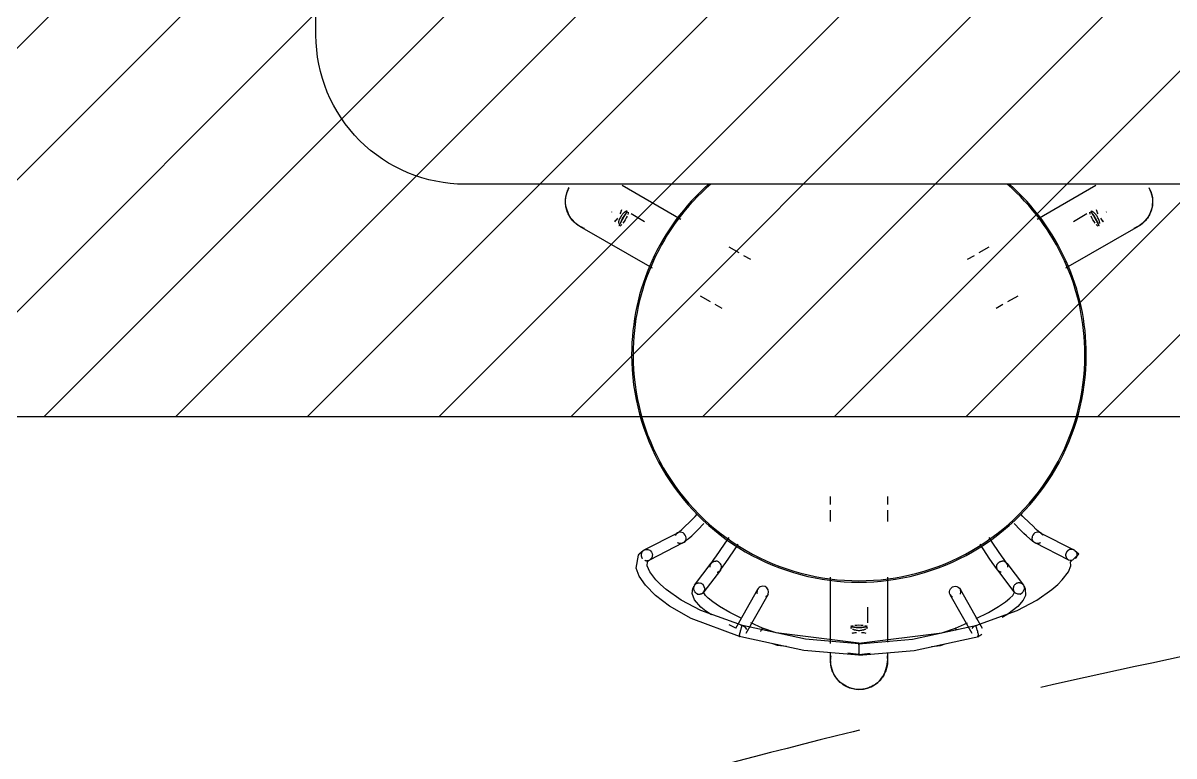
# Model space of a CAD drawing. Header units: millimetres. Extents: x 148480 to 578986, y 39883 to 155062.
# Drawn here: x 237078 to 238236, y 88385 to 89122 of the extents above; entities that cross this region are included whole.
import ezdxf

# ---------------------------------------------------------------- set-up
doc = ezdxf.new("R2010")
doc.units = ezdxf.units.MM
doc.linetypes.add('HIDDEN', pattern=[0.375, 0.25, -0.125])
for name, color, linetype in [('Flooring', 44, 'Continuous'), ('I - MODULAR', 44, 'Continuous'), ('Layer4', 6, 'Continuous'), ('M-HVAC ELLIPTICAL DUCT', 6, 'Continuous'), ('M-HVAC-INSULATION', 8, 'Continuous')]:
    doc.layers.add(name, color=color, linetype=linetype)

# ---------------------------------------------------------------- blocks, each defined once
blk = doc.blocks.new('GFC1')
at = {"color": 8}
for p, q in [((310420.7, 89883.2, 0), (310430.8, 89877.4, 0)), ((310672.7, 89877.4, 0), (310682.8, 89883.2, 0)), ((310435.6, 89874.6, 0), (310442.5, 89870.6, 0)), ((310661, 89870.6, 0), (310667.9, 89874.6, 0)), ((310402.2, 89827.8, 0), (310392.1, 89833.7, 0)), ((310711.4, 89833.7, 0), (310701.3, 89827.8, 0)), ((310413.9, 89821.1, 0), (310407, 89825.1, 0)), ((310696.5, 89825.1, 0), (310689.6, 89821.1, 0)), ((310523.1, 89623.9, 0), (310523.1, 89631.9, 0)), ((310580.3, 89631.9, 0), (310580.3, 89623.9, 0)), ((310523.1, 89606.7, 0), (310523.1, 89618.4, 0)), ((310580.3, 89618.4, 0), (310580.3, 89606.7, 0))]:
    blk.add_line(p, q, dxfattribs=at)
at = {"layer": 'Flooring', "color": 8, "linetype": 'HIDDEN', "ltscale": 1500}
for centre, radius, start, end in [((300007.7, 78255.1), 12777.8, 229.90697, 79.60318), ((312848.3, 80077), 9598.5, 16.54068, 121.95899)]:
    blk.add_arc(centre, radius, start, end, dxfattribs=at)
at = {"layer": 'I - MODULAR', "color": 8}
for p, q in [((310313.5, 89945.1, 0), (310372.4, 89911.1, 0)), ((310731.1, 89911.1, 0), (310790, 89945.1, 0)), ((310303, 89918, 0), (310302.8, 89918.3, 0)), ((310322.4, 89916.6, 0), (310335.9, 89908.8, 0)), ((310767.6, 89908.8, 0), (310781.1, 89916.6, 0)), ((310800.7, 89918.3, 0), (310800.5, 89918, 0)), ((310343.8, 89861.6, 0), (310270.8, 89903.7, 0)), ((310832.7, 89903.7, 0), (310759.7, 89861.6, 0)), ((310335.5, 89578.2, 0), (310369.3, 89595.5, 0)), ((310734.2, 89595.5, 0), (310768, 89578.2, 0)), ((310334.4, 89577.4, 0), (310330.4, 89574, 0)), ((310374.5, 89585.3, 0), (310340.7, 89568, 0)), ((310762.8, 89568, 0), (310729, 89585.3, 0)), ((310773.1, 89574, 0), (310769.1, 89577.4, 0)), ((310341.9, 89568.8, 0), (310338.9, 89566.2, 0)), ((310773.1, 89574, 0), (310764.6, 89566.2, 0)), ((310386.3, 89542.9, 0), (310403, 89564.8, 0)), ((310412.2, 89557.9, 0), (310395.5, 89536, 0)), ((310708, 89536, 0), (310691.3, 89557.9, 0)), ((310700.5, 89564.8, 0), (310717.2, 89542.9, 0)), ((310523.1, 89484.1, 0), (310523.1, 89551, 0)), ((310580.3, 89551, 0), (310580.3, 89485.3, 0)), ((310427.8, 89499.6, 0), (310450, 89538.8, 0)), ((310459.9, 89533.2, 0), (310437.8, 89494, 0)), ((310665.7, 89494, 0), (310643.6, 89533.2, 0)), ((310653.5, 89538.8, 0), (310675.7, 89499.6, 0)), ((310560.1, 89520.5, 0), (310560.1, 89504.9, 0)), ((310427.6, 89499.4, 0), (310421, 89502.8, 0)), ((310454.6, 89499.5, 0), (310443, 89504.9, 0)), ((310648.9, 89499.5, 0), (310660.8, 89505, 0)), ((310523.1, 89466.6, 0), (310523.1, 89474.6, 0)), ((310551.7, 89473.2, 0), (310540.5, 89474.4, 0)), ((310551.7, 89473.2, 0), (310563, 89474.4, 0)), ((310580.3, 89474.8, 0), (310580.3, 89466.6, 0))]:
    blk.add_line(p, q, dxfattribs=at)
at = {"layer": 'I - MODULAR', "color": 8, "linetype": 'Continuous', "elevation": 0}
blk.add_lwpolyline([(312855.2, 89946.2), (310155.2, 89946.2, -0.414214), (310005.2, 90096.2), (310005.2, 90996.2, -0.414214), (310155.2, 91146.2), (312855.2, 91146.2, -0.414214), (313005.2, 90996.2), (313005.2, 90096.2, -0.414214)], format="xyb", close=True, dxfattribs=at)
at = {"layer": 'I - MODULAR', "color": 8, "elevation": 0, "flags": 128}
for points in [[(310270.8, 89903.7), (310267.3, 89906.1), (310261.7, 89911.9), (310259.6, 89915.4), (310256.9, 89923), (310256.3, 89926.9), (310256.4, 89931.1), (310257.7, 89937.5), (310260.1, 89942.9)], [(310843.4, 89942.9), (310845.3, 89938.9), (310846.5, 89935), (310847.1, 89931.1), (310846.6, 89923), (310844, 89915.4), (310841.9, 89912), (310836.2, 89906.1), (310832.7, 89903.7)], [(310368.8, 89595.2), (310371, 89596.7), (310373.4, 89598.9), (310377, 89602.4), (310380.3, 89605.5), (310386.8, 89612), (310388.8, 89614.1)], [(310734.7, 89595.2), (310732.5, 89596.7), (310730.1, 89598.9), (310726.5, 89602.4), (310723.2, 89605.5), (310716.7, 89612), (310714.7, 89614.1)], [(310375, 89585.6), (310375.6, 89585.9), (310376.8, 89586.8), (310379.9, 89589.4), (310383.3, 89592.5), (310385.8, 89594.9), (310389.5, 89598.5), (310395.7, 89604.8)], [(310728.5, 89585.6), (310727.9, 89585.9), (310726.7, 89586.8), (310723.5, 89589.4), (310720.2, 89592.5), (310717.7, 89594.9), (310714, 89598.5), (310707.8, 89604.8)], [(310368.1, 89594.6), (310367.7, 89594.1), (310367.2, 89593.6), (310366.8, 89592.8)], [(310377.6, 89590.4), (310377.4, 89591.8), (310376.8, 89593.2), (310375.9, 89594.4), (310374.8, 89595.3), (310373.4, 89595.8), (310372, 89596.1), (310370.5, 89595.9), (310369.2, 89595.4), (310368.1, 89594.6)], [(310403, 89564.7), (310405.7, 89568.6), (310408.4, 89572.4), (310411.4, 89576.8), (310417, 89585), (310420.9, 89590.9)], [(310700.5, 89564.7), (310697.8, 89568.6), (310695.1, 89572.4), (310692.1, 89576.8), (310686.5, 89585), (310682.6, 89590.9)], [(310735.4, 89594.6), (310734.3, 89595.4), (310733, 89595.9), (310731.5, 89596.1), (310730.1, 89595.8), (310728.7, 89595.3), (310727.6, 89594.4), (310726.7, 89593.2), (310726.1, 89591.8), (310725.9, 89590.4)], [(310736.7, 89592.8), (310736.3, 89593.6), (310735.8, 89594.1), (310735.4, 89594.6)], [(310334.3, 89577.3), (310335.3, 89578.1), (310336.6, 89578.6), (310337.9, 89578.8), (310339.2, 89578.7), (310340.2, 89578.5), (310341.2, 89578), (310342, 89577.2), (310343, 89576), (310343.6, 89574.6), (310343.8, 89573.1)], [(310412.2, 89557.9), (310413.3, 89559.4), (310415, 89561.8), (310417.6, 89565.6), (310420.7, 89570.1), (310426.3, 89578.4), (310430, 89583.9)], [(310691.3, 89557.9), (310690.2, 89559.4), (310688.5, 89561.8), (310685.9, 89565.5), (310682.8, 89570.1), (310677.2, 89578.4), (310673.5, 89583.9)], [(310769.2, 89577.3), (310769.8, 89576.8), (310770.2, 89576.1), (310770.6, 89575.4), (310770.8, 89574.7), (310771, 89573.9), (310771, 89573.1)], [(310431.3, 89491.2), (310382.7, 89509.3), (310361.1, 89521.6), (310346.9, 89532.3), (310336.7, 89542.7), (310330.4, 89551.9), (310327.5, 89559.8), (310329.7, 89573.1), (310330.4, 89574)], [(310434.3, 89502.3), (310392.5, 89517.3), (310372.8, 89527.7), (310357.6, 89538.3), (310351.8, 89543.3), (310347.2, 89548), (310341.1, 89556.3), (310338.6, 89562.3), (310338.9, 89566.2)], [(310343.8, 89573.1), (310343.7, 89572.2), (310343.5, 89571.3), (310343.1, 89570.4), (310342.6, 89569.6), (310342, 89568.9)], [(310412.3, 89558.1), (310412.8, 89559.1), (310413.2, 89560.4), (310413.2, 89561.8), (310412.9, 89563.1), (310412.3, 89564.4), (310411.4, 89565.4), (310410.3, 89566.2), (310409, 89566.8), (310407.6, 89567)], [(310669.2, 89502.3), (310711, 89517.3), (310730.7, 89527.7), (310745.9, 89538.3), (310751.7, 89543.3), (310756.3, 89548), (310762.4, 89556.3), (310764.9, 89562.3), (310764.6, 89566.2)], [(310700.6, 89564.6), (310700.3, 89565), (310699.8, 89565.5), (310699.2, 89566), (310698.6, 89566.3), (310698, 89566.6), (310697.3, 89566.8), (310696.6, 89566.9), (310695.9, 89567)], [(310765.8, 89567.5), (310764.2, 89567.5), (310762.7, 89568.1), (310761.5, 89568.9)], [(310771, 89573.1), (310770.9, 89571.7), (310770, 89569.7), (310769.7, 89569.5)], [(310408.8, 89555.8), (310409.4, 89555.9), (310410, 89556.2), (310410.6, 89556.4), (310411.1, 89556.8), (310411.6, 89557.2), (310412, 89557.7), (310412.3, 89558.1)], [(310701.6, 89560.9), (310701.5, 89562.2), (310701.2, 89563.6), (310700.6, 89564.6)], [(310386.2, 89542.7), (310386.8, 89543.4), (310387.5, 89544), (310388.2, 89544.5), (310389.1, 89544.8), (310390, 89545), (310390.9, 89545.1)], [(310390.9, 89545.1), (310392.9, 89544.9), (310392.4, 89544.9), (310394.5, 89543.7), (310396.6, 89539.2), (310395.6, 89536.2)], [(310717.3, 89542.7), (310718.3, 89539.5), (310716, 89534.9), (310714.3, 89533.9), (310714.5, 89533.9), (310712.6, 89533.8)], [(310403.4, 89512.8), (310397.7, 89516.7), (310392.6, 89520.8), (310386.3, 89528), (310383.9, 89534.4), (310384.6, 89539.3), (310385.6, 89541.5), (310385.6, 89541.7)], [(310433.8, 89509.1), (310421.6, 89515.4), (310411.4, 89521.3), (310404.5, 89525.9), (310399.9, 89529.6), (310397.1, 89532.4), (310395.3, 89535.6), (310396.2, 89537.2)], [(310455, 89541.7), (310453.6, 89541.6), (310452.4, 89541.1), (310451.2, 89540.4), (310450.3, 89539.4), (310449.7, 89538.3)], [(310460.2, 89533.8), (310460.7, 89536), (310460.2, 89538.2), (310459, 89540), (310457.2, 89541.3), (310455, 89541.7)], [(310643.3, 89533.8), (310643.9, 89532.7), (310644.8, 89531.7), (310645.9, 89531)], [(310653.8, 89533.9), (310654.2, 89536.1), (310653.8, 89538.3)], [(310669.7, 89509.1), (310681.9, 89515.4), (310692.1, 89521.3), (310699, 89525.9), (310703.6, 89529.6), (310706.4, 89532.4), (310708.2, 89535.6), (310707.5, 89536.9), (310707.4, 89537.2)], [(310717.9, 89541.7), (310719, 89539), (310719.3, 89532.5), (310717, 89527.6), (310711.6, 89521.4), (310701.5, 89513.7), (310695.8, 89510.2)], [(310712.6, 89533.8), (310711.7, 89533.8), (310710.8, 89534), (310709.9, 89534.4), (310709.2, 89534.9), (310708.5, 89535.5), (310707.9, 89536.2)], [(310551.7, 89483.7), (310497.9, 89488.3), (310439.1, 89501.1), (310434.3, 89502.3)], [(310551.7, 89484.6), (310468.3, 89494.7), (310454.6, 89499.5)], [(310551.7, 89483.7), (310605.6, 89488.3), (310664.4, 89501.1), (310669.2, 89502.3)], [(310551.7, 89484.6), (310635.2, 89494.7), (310648.9, 89499.5)], [(310551.7, 89472.3), (310496.1, 89477), (310435.8, 89490.1), (310431.3, 89491.2)], [(310551.7, 89472.3), (310607.4, 89477), (310667.7, 89490.1), (310672.2, 89491.2)], [(310478.7, 89481.2), (310469.7, 89482.2), (310464.9, 89483.9)], [(310624.8, 89481.2), (310633.8, 89482.2), (310638.6, 89483.9)], [(310551.7, 89437.8), (310547.4, 89438.1), (310543.4, 89439), (310539.7, 89440.5), (310532.9, 89444.9), (310527.7, 89451), (310525.8, 89454.6), (310523.4, 89462.5), (310523.2, 89466.6)], [(310551.7, 89437.8), (310556.1, 89438.1), (310560.1, 89439), (310563.8, 89440.5), (310567.3, 89442.4), (310570.6, 89444.9), (310573.4, 89447.8), (310575.8, 89451), (310577.7, 89454.6), (310580.1, 89462.5), (310580.3, 89466.6)]]:
    blk.add_lwpolyline(points, dxfattribs=at)
at = {"layer": 'I - MODULAR', "color": 8}
for radius, start, end in [(228.8, 131.4051, 180), (228.8, 131.4051, 180), (227.4, 130.9628, 180), (227.4, 0, 49.0372), (228.8, 0, 48.5949), (228.8, 0, 48.5949), (228.8, 180, 0), (228.8, 180, 0), (227.4, 180, 0)]:
    blk.add_arc((310551.7, 89774.6, 0), radius, start, end, dxfattribs=at)
at = {"layer": 'I - MODULAR', "color": 8, "extrusion": (0, 0, -1)}
for centre, major_axis, ratio, start_param, end_param in [((310315.1, 89911.1, 0), (-4.17, -7.23), 0.173648, 0.261799, 2.879793), ((310315.1, 89911.1, 0), (-4.17, -7.23), 0.173648, 4.18879, 5.235988), ((310315.1, 89911.1, 0), (-4.17, -7.23), 0.173648, 3.403392, 3.926991), ((310788.4, 89911.1, 0), (4.17, -7.23), 0.173648, 2.356194, 2.879793), ((310788.4, 89911.1, 0), (4.17, -7.23), 0.173648, 3.403392, 6.021386), ((310788.4, 89911.1, 0), (4.17, -7.23), 0.173648, 1.047198, 2.094395), ((310315.1, 89911.1, 0), (-4.17, -7.23), 0.173648, 5.497787, 6.021386), ((310788.4, 89911.1, 0), (4.17, -7.23), 0.173648, 0.261799, 0.785398), ((310455, 89536, 0), (4.98, -2.81), 0.992436, 2.248945, 3.041791), ((310455, 89536, 0), (4.98, -2.81), 0.992436, 6.183384, 6.879071), ((310648.5, 89536, 0), (-4.98, -2.81), 0.992436, 0.099802, 2.081916), ((310648.5, 89536, 0), (-4.98, -2.81), 0.992436, 2.081916, 3.241394), ((310432.8, 89496.8, 0), (4.98, -2.81), 0.992436, 4.201269, 5.531684), ((310551.7, 89501.3, 0), (8.35, 0), 0.173648, 3.403392, 3.926991), ((310551.7, 89501.3, 0), (8.35, 0), 0.173648, 0.261799, 2.879793), ((310551.7, 89501.3, 0), (8.35, 0), 0.173648, 4.18879, 5.235988), ((310551.7, 89501.3, 0), (8.35, 0), 0.173648, 5.497787, 6.021386), ((310670.7, 89496.8, 0), (-4.98, -2.81), 0.992436, 0.957956, 2.081916), ((310670.7, 89496.8, 0), (-4.98, -2.81), 0.992436, 4.258135, 5.223509)]:
    blk.add_ellipse(centre, major_axis=major_axis, ratio=ratio, start_param=start_param, end_param=end_param, dxfattribs=at)
at = {"layer": 'I - MODULAR', "color": 8}
for points, knots in [([(310275.3, 89901.6, 0), (310273.7, 89902.2, 0), (310270.7, 89903.6, 0), (310266.5, 89906.5, 0), (310263, 89910.1, 0), (310260.1, 89914.1, 0), (310258, 89918.7, 0), (310256.6, 89923.6, 0), (310256.2, 89928.6, 0), (310256.7, 89935.3, 0), (310258.4, 89939.9, 0), (310260.1, 89942.9, 0)], [-0.5555556, -0.5555556, -0.5555556, -0.5555556, -0.5, -0.4444444, -0.3888889, -0.3333333, -0.2777778, -0.2222222, -0.1666667, -0.1111111, 0, 0, 0, 0]), ([(310275.3, 89901.6, 0), (310274.1, 89902, 0), (310272, 89903, 0), (310269.1, 89904.7, 0), (310266.1, 89906.9, 0), (310263, 89910, 0), (310260.1, 89914.1, 0), (310258, 89918.7, 0), (310256.6, 89923.5, 0), (310256.2, 89928.5, 0), (310256.6, 89933.6, 0), (310257.8, 89938.3, 0), (310259.2, 89941.4, 0), (310260.1, 89942.9, 0)], [-0.5555556, -0.5555556, -0.5555556, -0.5555556, -0.5138889, -0.4791667, -0.4444444, -0.3888889, -0.3333333, -0.2777778, -0.2222222, -0.1666667, -0.1111111, -0.0555556, 0, 0, 0, 0]), ([(310843.4, 89942.9, 0), (310845.1, 89939.9, 0), (310846.8, 89935.3, 0), (310847.3, 89928.6, 0), (310846.9, 89923.6, 0), (310845.5, 89918.7, 0), (310843.4, 89914.1, 0), (310840.5, 89910.1, 0), (310837, 89906.5, 0), (310832.8, 89903.6, 0), (310829.8, 89902.2, 0), (310828.2, 89901.6, 0)], [-1, -1, -1, -1, -0.8888889, -0.8333333, -0.7777778, -0.7222222, -0.6666667, -0.6111111, -0.5555556, -0.5, -0.4444444, -0.4444444, -0.4444444, -0.4444444]), ([(310843.4, 89942.9, 0), (310845.5, 89939.1, 0), (310847.4, 89933.3, 0), (310847.2, 89925.8, 0), (310846.4, 89921.7, 0), (310845.5, 89918.7, 0), (310844.2, 89915.8, 0), (310842.2, 89912.3, 0), (310838.8, 89908.1, 0), (310834.8, 89904.9, 0), (310831.1, 89902.8, 0), (310829.2, 89902, 0), (310828.2, 89901.6, 0)], [-1, -1, -1, -1, -0.8611111, -0.7916667, -0.7569444, -0.7222222, -0.6875, -0.6527778, -0.5833333, -0.5138889, -0.4791667, -0.4444444, -0.4444444, -0.4444444, -0.4444444]), ([(310311.7, 89913.1, 0), (310311.4, 89912.6, 0), (310310.8, 89911.5, 0), (310310.2, 89910.1, 0), (310309.9, 89909, 0), (310309.7, 89908.2, 0), (310309.6, 89907.5, 0), (310309.5, 89907.1, 0), (310309.5, 89906.8, 0)], [-1, -1, -1, -1, -0.8571429, -0.7142857, -0.6428571, -0.5714286, -0.5, -0.4285714, -0.4285714, -0.4285714, -0.4285714]), ([(310312.7, 89920.5, 0), (310312.6, 89919.9, 0), (310312.1, 89918.5, 0), (310311.5, 89917.1, 0), (310311.1, 89916.4, 0)], [-0.07703691, -0.07703691, -0.07703691, -0.07703691, -0.05555556, -0.0274858, -0.0274858, -0.0274858, -0.0274858]), ([(310317.7, 89919, 0), (310317.5, 89919, 0), (310317.2, 89918.8, 0), (310316.6, 89918.5, 0), (310316.1, 89918.2, 0), (310315.5, 89917.7, 0), (310315, 89917.3, 0), (310314.4, 89916.7, 0), (310313.6, 89915.9, 0), (310312.7, 89914.7, 0), (310312, 89913.7, 0), (310311.7, 89913.1, 0)], [-0.8571429, -0.8571429, -0.8571429, -0.8571429, -0.7142857, -0.6428571, -0.5714286, -0.5, -0.4285714, -0.3571429, -0.2857143, -0.1428571, 0, 0, 0, 0]), ([(310314.2, 89911.7, 0), (310314.5, 89912.2, 0), (310315.1, 89913.3, 0), (310315.9, 89914.6, 0), (310316.5, 89915.5, 0), (310316.9, 89916.1, 0), (310317.3, 89916.7, 0), (310317.6, 89917.3, 0), (310317.9, 89917.7, 0), (310318, 89918, 0), (310318.1, 89918.1, 0)], [-1, -1, -1, -1, -0.8571429, -0.7142857, -0.6428571, -0.5714286, -0.5, -0.4285714, -0.3571429, -0.2857143, -0.2857143, -0.2857143, -0.2857143]), ([(310785.4, 89918.1, 0), (310785.5, 89918, 0), (310785.6, 89917.7, 0), (310785.9, 89917.3, 0), (310786.2, 89916.7, 0), (310786.6, 89916.1, 0), (310787, 89915.5, 0), (310787.6, 89914.6, 0), (310788.4, 89913.3, 0), (310789, 89912.2, 0), (310789.3, 89911.7, 0)], [-0.7142857, -0.7142857, -0.7142857, -0.7142857, -0.6428571, -0.5714286, -0.5, -0.4285714, -0.3571429, -0.2857143, -0.1428571, 0, 0, 0, 0]), ([(310791.8, 89913.1, 0), (310791.5, 89913.7, 0), (310790.8, 89914.7, 0), (310789.9, 89915.9, 0), (310789.1, 89916.7, 0), (310788.5, 89917.3, 0), (310788, 89917.7, 0), (310787.4, 89918.2, 0), (310786.9, 89918.5, 0), (310786.3, 89918.8, 0), (310786, 89919, 0), (310785.8, 89919, 0)], [-1, -1, -1, -1, -0.8571429, -0.7142857, -0.6428571, -0.5714286, -0.5, -0.4285714, -0.3571429, -0.2857143, -0.1428571, -0.1428571, -0.1428571, -0.1428571]), ([(310794, 89906.8, 0), (310794, 89907.1, 0), (310793.9, 89907.5, 0), (310793.8, 89908.2, 0), (310793.6, 89909, 0), (310793.3, 89910.1, 0), (310792.7, 89911.5, 0), (310792.1, 89912.6, 0), (310791.8, 89913.1, 0)], [-0.5714286, -0.5714286, -0.5714286, -0.5714286, -0.5, -0.4285714, -0.3571429, -0.2857143, -0.1428571, 0, 0, 0, 0]), ([(310310.1, 89904.6, 0), (310310.3, 89904.7, 0), (310310.5, 89904.9, 0), (310310.8, 89905.5, 0), (310311.1, 89905.9, 0), (310311.4, 89906.5, 0), (310311.7, 89907.1, 0), (310312.1, 89907.8, 0), (310312.6, 89908.7, 0), (310313.3, 89910, 0), (310313.9, 89911.1, 0), (310314.2, 89911.7, 0)], [-0.8571429, -0.8571429, -0.8571429, -0.8571429, -0.7142857, -0.6428571, -0.5714286, -0.5, -0.4285714, -0.3571429, -0.2857143, -0.1428571, 0, 0, 0, 0]), ([(310789.3, 89911.7, 0), (310789.6, 89911.1, 0), (310790.2, 89910, 0), (310790.9, 89908.7, 0), (310791.4, 89907.8, 0), (310791.8, 89907.1, 0), (310792.1, 89906.5, 0), (310792.4, 89905.9, 0), (310792.7, 89905.5, 0), (310793, 89904.9, 0), (310793.2, 89904.7, 0), (310793.4, 89904.6, 0)], [-1, -1, -1, -1, -0.8571429, -0.7142857, -0.6428571, -0.5714286, -0.5, -0.4285714, -0.3571429, -0.2857143, -0.1428571, -0.1428571, -0.1428571, -0.1428571]), ([(310797.8, 89908.4, 0), (310797.3, 89908.9, 0), (310796.3, 89910, 0), (310795.4, 89911.2, 0), (310795, 89911.9, 0)], [-0.07874903, -0.07874903, -0.07874903, -0.07874903, -0.05555556, -0.02873291, -0.02873291, -0.02873291, -0.02873291]), ([(310377.6, 89590.4, 0), (310377.6, 89590.1, 0), (310377.6, 89589.7, 0), (310377.5, 89589.1, 0), (310377.4, 89588.8, 0), (310377.3, 89588.5, 0), (310377.2, 89588.2, 0), (310377, 89587.8, 0), (310376.9, 89587.6, 0), (310376.8, 89587.3, 0), (310376.6, 89587.1, 0), (310376.5, 89587, 0), (310376.3, 89586.8, 0), (310376.2, 89586.6, 0), (310376, 89586.4, 0), (310375.9, 89586.3, 0), (310375.8, 89586.2, 0), (310375.8, 89586.2, 0)], [0, 0, 0, 0, 0.166667, 0.25, 0.3125, 0.375, 0.458333, 0.510417, 0.583333, 0.635417, 0.6875, 0.729167, 0.770833, 0.822917, 0.895833, 0.958333, 1, 1, 1, 1]), ([(310727.7, 89586.2, 0), (310727.7, 89586.2, 0), (310727.6, 89586.3, 0), (310727.5, 89586.4, 0), (310727.3, 89586.6, 0), (310727.2, 89586.8, 0), (310727, 89587, 0), (310726.9, 89587.1, 0), (310726.7, 89587.3, 0), (310726.6, 89587.6, 0), (310726.5, 89587.8, 0), (310726.3, 89588.1, 0), (310726.2, 89588.5, 0), (310726.1, 89588.8, 0), (310726, 89589.1, 0), (310726, 89589.5, 0), (310725.9, 89589.9, 0), (310725.9, 89590.2, 0), (310725.9, 89590.4, 0)], [0, 0, 0, 0, 0.041667, 0.104167, 0.161458, 0.229167, 0.270833, 0.3125, 0.364583, 0.416667, 0.479167, 0.541667, 0.625, 0.6875, 0.75, 0.833333, 0.916667, 1, 1, 1, 1]), ([(310334.2, 89577.3, 0), (310334.2, 89577.2, 0), (310334, 89577.1, 0), (310333.8, 89576.8, 0), (310333.6, 89576.6, 0), (310333.4, 89576.3, 0), (310333.2, 89576, 0), (310333.1, 89575.8, 0), (310332.9, 89575.4, 0), (310332.8, 89575.1, 0), (310332.7, 89574.7, 0), (310332.6, 89574.3, 0), (310332.5, 89573.8, 0), (310332.5, 89573.4, 0), (310332.5, 89573.1, 0)], [0, 0, 0, 0, 0.083333, 0.145833, 0.208333, 0.291667, 0.354167, 0.416667, 0.5, 0.583333, 0.666667, 0.75, 0.833333, 1, 1, 1, 1]), ([(310375.8, 89586.2, 0), (310375.7, 89586, 0), (310375.4, 89585.8, 0), (310375, 89585.5, 0), (310374.7, 89585.4, 0), (310374.4, 89585.2, 0), (310374, 89585, 0), (310373.7, 89584.9, 0), (310373.3, 89584.8, 0), (310373, 89584.7, 0), (310372.6, 89584.7, 0), (310372.3, 89584.7, 0), (310371.9, 89584.7, 0), (310371.5, 89584.7, 0), (310371.2, 89584.7, 0), (310370.8, 89584.8, 0), (310370.5, 89584.9, 0), (310370.1, 89585, 0), (310369.6, 89585.2, 0), (310369.3, 89585.3, 0), (310369.1, 89585.5, 0)], [0, 0, 0, 0, 0.0555556, 0.0833333, 0.1111111, 0.1388889, 0.1666667, 0.1944444, 0.2222222, 0.25, 0.2777778, 0.3055556, 0.3333333, 0.3611111, 0.3888889, 0.4166667, 0.4444444, 0.4722222, 0.5, 0.5555556, 0.5555556, 0.5555556, 0.5555556]), ([(310734.4, 89585.5, 0), (310734.2, 89585.3, 0), (310733.9, 89585.2, 0), (310733.4, 89585, 0), (310733, 89584.9, 0), (310732.7, 89584.8, 0), (310732.3, 89584.7, 0), (310732, 89584.7, 0), (310731.6, 89584.7, 0), (310731.2, 89584.7, 0), (310730.9, 89584.7, 0), (310730.5, 89584.7, 0), (310730.2, 89584.8, 0), (310729.8, 89584.9, 0), (310729.5, 89585, 0), (310729.1, 89585.2, 0), (310728.8, 89585.4, 0), (310728.5, 89585.5, 0), (310728.1, 89585.8, 0), (310727.8, 89586, 0), (310727.7, 89586.2, 0)], [0.4444444, 0.4444444, 0.4444444, 0.4444444, 0.5, 0.5277778, 0.5555556, 0.5833333, 0.6111111, 0.6388889, 0.6666667, 0.6944444, 0.7222222, 0.75, 0.7777778, 0.8055556, 0.8333333, 0.8611111, 0.8888889, 0.9166667, 0.9444444, 1, 1, 1, 1]), ([(310769.2, 89577.3, 0), (310769.1, 89577.5, 0), (310768.8, 89577.7, 0), (310768.5, 89577.9, 0), (310768.2, 89578.1, 0), (310767.9, 89578.3, 0), (310767.6, 89578.4, 0), (310767.3, 89578.5, 0), (310767, 89578.6, 0), (310766.7, 89578.7, 0), (310766.4, 89578.8, 0), (310766.1, 89578.8, 0), (310765.8, 89578.8, 0), (310765.5, 89578.8, 0), (310765.1, 89578.8, 0), (310764.7, 89578.8, 0), (310764.4, 89578.7, 0), (310764.1, 89578.7, 0), (310763.8, 89578.6, 0), (310763.6, 89578.6, 0), (310763.3, 89578.5, 0), (310763.2, 89578.4, 0), (310763.1, 89578.3, 0), (310763, 89578.2, 0), (310762.8, 89578.1, 0), (310762.5, 89577.9, 0), (310762.1, 89577.7, 0), (310761.7, 89577.4, 0), (310761.5, 89577.2, 0), (310761.3, 89577, 0), (310761.1, 89576.8, 0), (310760.9, 89576.5, 0), (310760.7, 89576.3, 0), (310760.5, 89576, 0), (310760.4, 89575.7, 0), (310760.2, 89575.3, 0), (310760, 89574.9, 0), (310759.9, 89574.5, 0), (310759.8, 89574.2, 0), (310759.7, 89573.7, 0), (310759.7, 89573.4, 0), (310759.7, 89573.1, 0)], [0, 0, 0, 0, 0.05, 0.075, 0.1, 0.125, 0.15, 0.175, 0.2, 0.225, 0.25, 0.275, 0.29375, 0.3125, 0.35, 0.375, 0.39375, 0.425, 0.45, 0.475, 0.5, 0.525, 0.55, 0.575, 0.59375, 0.6125, 0.65, 0.675, 0.6875, 0.703125, 0.725, 0.75, 0.775, 0.79375, 0.8125, 0.85, 0.875, 0.9, 0.925, 0.95, 1, 1, 1, 1]), ([(310332.5, 89573.1, 0), (310332.5, 89573, 0), (310332.5, 89572.8, 0), (310332.5, 89572.4, 0), (310332.5, 89572, 0), (310332.6, 89571.7, 0), (310332.7, 89571.4, 0), (310332.8, 89571, 0), (310333, 89570.5, 0), (310333.3, 89570.1, 0), (310333.4, 89569.8, 0), (310333.5, 89569.7, 0), (310333.5, 89569.7, 0)], [0, 0, 0, 0, 0.0277778, 0.0555556, 0.0833333, 0.1111111, 0.125, 0.1388889, 0.1666667, 0.1944444, 0.2083333, 0.2222222, 0.2222222, 0.2222222, 0.2222222]), ([(310336.3, 89567.8, 0), (310336.4, 89567.7, 0), (310336.6, 89567.7, 0), (310337, 89567.6, 0), (310337.4, 89567.5, 0), (310337.8, 89567.4, 0), (310338.2, 89567.4, 0), (310338.7, 89567.4, 0), (310339.3, 89567.5, 0), (310340, 89567.7, 0), (310340.5, 89567.9, 0), (310340.9, 89568.1, 0), (310341.5, 89568.5, 0), (310341.8, 89568.8, 0), (310342, 89568.9, 0)], [0.5555556, 0.5555556, 0.5555556, 0.5555556, 0.5694444, 0.6111111, 0.6388889, 0.6666667, 0.6944444, 0.7222222, 0.7777778, 0.8333333, 0.8611111, 0.8888889, 0.9444444, 1, 1, 1, 1]), ([(310402.9, 89564.6, 0), (310403, 89564.7, 0), (310403, 89564.8, 0), (310403.2, 89565, 0), (310403.4, 89565.2, 0), (310403.5, 89565.4, 0), (310403.7, 89565.5, 0), (310403.9, 89565.7, 0), (310404.2, 89565.9, 0), (310404.5, 89566.1, 0), (310404.8, 89566.3, 0), (310405.1, 89566.4, 0), (310405.5, 89566.6, 0), (310406.1, 89566.8, 0), (310406.9, 89566.9, 0), (310407.3, 89567, 0), (310407.6, 89567, 0)], [0, 0, 0, 0, 0.0625, 0.109375, 0.15625, 0.203125, 0.246094, 0.296875, 0.34375, 0.4375, 0.484375, 0.53125, 0.59375, 0.75, 0.875, 1, 1, 1, 1]), ([(310691.2, 89558, 0), (310691.2, 89558.1, 0), (310691.1, 89558.2, 0), (310690.9, 89558.5, 0), (310690.8, 89558.7, 0), (310690.7, 89559, 0), (310690.6, 89559.3, 0), (310690.5, 89559.6, 0), (310690.4, 89560, 0), (310690.3, 89560.4, 0), (310690.3, 89560.7, 0), (310690.2, 89561.1, 0), (310690.2, 89561.4, 0), (310690.3, 89561.7, 0), (310690.3, 89562.1, 0), (310690.4, 89562.5, 0), (310690.6, 89563.1, 0), (310690.8, 89563.8, 0), (310691.2, 89564.4, 0), (310691.6, 89564.9, 0), (310692.1, 89565.4, 0), (310692.6, 89565.9, 0), (310693.2, 89566.3, 0), (310693.8, 89566.5, 0), (310694.2, 89566.7, 0), (310694.5, 89566.8, 0), (310694.9, 89566.9, 0), (310695.3, 89566.9, 0), (310695.7, 89567, 0), (310695.9, 89567, 0)], [0, 0, 0, 0, 0.027778, 0.055556, 0.083333, 0.104167, 0.125, 0.166667, 0.194444, 0.222222, 0.25, 0.277778, 0.305556, 0.333333, 0.361111, 0.388889, 0.444444, 0.5, 0.555556, 0.611111, 0.666667, 0.722222, 0.777778, 0.833333, 0.861111, 0.888889, 0.916667, 0.944444, 1, 1, 1, 1]), ([(310759.7, 89573.1, 0), (310759.7, 89572.8, 0), (310759.7, 89572.3, 0), (310759.8, 89571.8, 0), (310759.9, 89571.5, 0), (310760, 89571.3, 0), (310760.1, 89571.1, 0), (310760.2, 89570.8, 0), (310760.3, 89570.6, 0), (310760.4, 89570.4, 0), (310760.5, 89570.2, 0), (310760.6, 89570, 0), (310760.7, 89569.8, 0), (310760.9, 89569.6, 0), (310761, 89569.5, 0), (310761.2, 89569.2, 0), (310761.4, 89569.1, 0), (310761.5, 89568.9, 0)], [0, 0, 0, 0, 0.2, 0.3, 0.35, 0.4, 0.45, 0.5, 0.55, 0.6, 0.65, 0.7, 0.75, 0.8, 0.85, 0.9, 1, 1, 1, 1]), ([(310401.9, 89560.9, 0), (310401.9, 89561, 0), (310401.9, 89561.2, 0), (310401.9, 89561.6, 0), (310401.9, 89561.9, 0), (310402, 89562.3, 0), (310402, 89562.6, 0), (310402.1, 89563, 0), (310402.2, 89563.3, 0), (310402.3, 89563.5, 0), (310402.4, 89563.8, 0), (310402.6, 89564.1, 0), (310402.7, 89564.4, 0), (310402.9, 89564.5, 0), (310402.9, 89564.6, 0)], [0.6666667, 0.6666667, 0.6666667, 0.6666667, 0.6944444, 0.7222222, 0.75, 0.7777778, 0.8055556, 0.8333333, 0.8611111, 0.8819444, 0.9027778, 0.9305556, 0.9722222, 1, 1, 1, 1]), ([(310694.7, 89555.8, 0), (310694.6, 89555.8, 0), (310694.4, 89555.8, 0), (310694.1, 89555.9, 0), (310693.8, 89556, 0), (310693.5, 89556.1, 0), (310693.2, 89556.3, 0), (310693, 89556.4, 0), (310692.8, 89556.5, 0), (310692.6, 89556.7, 0), (310692.3, 89556.9, 0), (310692.1, 89557, 0), (310692, 89557.2, 0), (310691.8, 89557.4, 0), (310691.6, 89557.6, 0), (310691.4, 89557.8, 0), (310691.3, 89557.9, 0), (310691.2, 89558, 0)], [0.2222222, 0.2222222, 0.2222222, 0.2222222, 0.2777778, 0.3333333, 0.3888889, 0.4444444, 0.5, 0.5416667, 0.5833333, 0.6388889, 0.6944444, 0.7361111, 0.7777778, 0.8194444, 0.8611111, 0.9166667, 1, 1, 1, 1]), ([(310386.2, 89542.7, 0), (310386.1, 89542.6, 0), (310385.9, 89542.3, 0), (310385.7, 89541.7, 0), (310385.5, 89541.2, 0), (310385.3, 89540.7, 0), (310385.3, 89540.3, 0), (310385.2, 89539.9, 0), (310385.2, 89539.5, 0), (310385.2, 89539, 0), (310385.4, 89538.2, 0), (310385.6, 89537.4, 0), (310386.1, 89536.6, 0), (310386.6, 89535.8, 0), (310387.4, 89535.1, 0), (310388.1, 89534.6, 0), (310388.6, 89534.3, 0), (310388.9, 89534.2, 0), (310389.1, 89534.1, 0), (310389.3, 89534, 0), (310389.3, 89533.9, 0), (310389.4, 89533.9, 0), (310389.1, 89533.9, 0), (310388.8, 89533.9, 0), (310389.1, 89533.9, 0), (310389.6, 89533.8, 0), (310390.2, 89533.7, 0), (310390.6, 89533.7, 0), (310390.9, 89533.8, 0)], [0, 0, 0, 0, 0.05, 0.1, 0.125, 0.15, 0.175, 0.1875, 0.2, 0.225, 0.25, 0.275, 0.3, 0.325, 0.35, 0.4, 0.425, 0.45, 0.475, 0.525, 0.575, 0.6375, 0.7, 0.75, 0.85, 0.9, 0.95, 1, 1, 1, 1]), ([(310712.6, 89545.1, 0), (310712.2, 89545.1, 0), (310711.5, 89545, 0), (310710.9, 89544.8, 0), (310710.5, 89544.6, 0), (310710.2, 89544.5, 0), (310709.9, 89544.3, 0), (310709.6, 89544.1, 0), (310709, 89543.7, 0), (310708.3, 89543, 0), (310707.7, 89542.2, 0), (310707.3, 89541.4, 0), (310707.1, 89540.9, 0), (310707, 89540.2, 0), (310706.9, 89539.6, 0), (310706.9, 89539, 0), (310707, 89538.4, 0), (310707.1, 89537.8, 0), (310707.4, 89537, 0), (310707.7, 89536.4, 0), (310707.9, 89536.1, 0)], [0, 0, 0, 0, 0.1, 0.15, 0.175, 0.2, 0.225, 0.25, 0.3, 0.4, 0.5, 0.55, 0.6, 0.65, 0.7, 0.75, 0.8, 0.85, 0.9, 1, 1, 1, 1]), ([(310717.3, 89542.7, 0), (310717.2, 89542.8, 0), (310717.1, 89543, 0), (310716.9, 89543.2, 0), (310716.7, 89543.4, 0), (310716.6, 89543.5, 0), (310716.4, 89543.7, 0), (310716.2, 89543.9, 0), (310716, 89544, 0), (310715.8, 89544.1, 0), (310715.6, 89544.2, 0), (310715.4, 89544.4, 0), (310715.2, 89544.5, 0), (310715, 89544.6, 0), (310714.8, 89544.7, 0), (310714.3, 89544.9, 0), (310713.5, 89545, 0), (310712.9, 89545.1, 0), (310712.6, 89545.1, 0)], [0, 0, 0, 0, 0.083333, 0.125, 0.166667, 0.208333, 0.25, 0.291667, 0.333333, 0.375, 0.416667, 0.458333, 0.5, 0.541667, 0.583333, 0.666667, 0.833333, 1, 1, 1, 1]), ([(310390.9, 89533.8, 0), (310391.2, 89533.8, 0), (310391.8, 89533.8, 0), (310392.6, 89534, 0), (310393.1, 89534.1, 0), (310393.3, 89534.3, 0), (310393.5, 89534.4, 0), (310393.7, 89534.5, 0), (310393.9, 89534.6, 0), (310394.1, 89534.7, 0), (310394.3, 89534.8, 0), (310394.5, 89535, 0), (310394.7, 89535.1, 0), (310394.9, 89535.3, 0), (310395, 89535.4, 0), (310395.2, 89535.6, 0), (310395.4, 89535.8, 0), (310395.5, 89536, 0), (310395.6, 89536.1, 0)], [0, 0, 0, 0, 0.166667, 0.333333, 0.416667, 0.458333, 0.5, 0.541667, 0.583333, 0.625, 0.666667, 0.708333, 0.75, 0.791667, 0.833333, 0.875, 0.916667, 1, 1, 1, 1]), ([(310431.4, 89492.1, 0), (310431.4, 89492.3, 0), (310431.5, 89492.7, 0), (310431.7, 89493.6, 0), (310432.1, 89495.1, 0), (310432.5, 89496.7, 0), (310432.9, 89498, 0), (310433.1, 89498.9, 0), (310433.4, 89499.8, 0), (310433.6, 89500.5, 0), (310433.8, 89501.2, 0), (310434.1, 89501.9, 0), (310434.2, 89502.2, 0), (310434.2, 89502.2, 0)], [0, 0, 0, 0, 0.0555556, 0.1111111, 0.2222222, 0.3333333, 0.3888889, 0.4444444, 0.5, 0.5555556, 0.6111111, 0.6666667, 0.7777778, 0.7777778, 0.7777778, 0.7777778]), ([(310452.8, 89496.2, 0), (310452.9, 89496.5, 0), (310453.2, 89497.1, 0), (310453.5, 89497.8, 0), (310453.9, 89498.4, 0), (310454.2, 89498.9, 0), (310454.4, 89499.3, 0), (310454.5, 89499.5, 0), (310454.6, 89499.5, 0), (310454.6, 89499.5, 0)], [0.1111111, 0.1111111, 0.1111111, 0.1111111, 0.1666667, 0.2222222, 0.2777778, 0.3333333, 0.3888889, 0.4444444, 0.4956758, 0.4956758, 0.4956758, 0.4956758]), ([(310454.6, 89499.5, 0), (310454.6, 89499.5, 0), (310454.7, 89499.5, 0), (310454.7, 89499.4, 0), (310454.6, 89499.1, 0), (310454.5, 89498.6, 0), (310454.3, 89498.1, 0), (310454.1, 89497.6, 0), (310454.1, 89497.5, 0)], [0.4980564, 0.4980564, 0.4980564, 0.4980564, 0.5, 0.5555556, 0.6111111, 0.6666667, 0.75, 0.7777778, 0.7777778, 0.7777778, 0.7777778]), ([(310551.7, 89500.2, 0), (310551.1, 89500.2, 0), (310549.9, 89500.2, 0), (310548.4, 89500.3, 0), (310547.3, 89500.4, 0), (310546.5, 89500.4, 0), (310545.8, 89500.4, 0), (310545.2, 89500.4, 0), (310544.7, 89500.4, 0), (310544.4, 89500.4, 0), (310544.2, 89500.4, 0)], [-1, -1, -1, -1, -0.8571429, -0.7142857, -0.6428571, -0.5714286, -0.5, -0.4285714, -0.3571429, -0.2857143, -0.2857143, -0.2857143, -0.2857143]), ([(310545.2, 89498.6, 0), (310545.4, 89498.5, 0), (310545.8, 89498.4, 0), (310546.5, 89498.1, 0), (310547.3, 89497.9, 0), (310548.4, 89497.6, 0), (310549.9, 89497.4, 0), (310551.1, 89497.3, 0), (310551.7, 89497.3, 0)], [-0.5714286, -0.5714286, -0.5714286, -0.5714286, -0.5, -0.4285714, -0.3571429, -0.2857143, -0.1428571, 0, 0, 0, 0]), ([(310560.1, 89500, 0), (310560.1, 89500.1, 0), (310560, 89500.3, 0), (310559.4, 89500.4, 0), (310558.8, 89500.4, 0), (310558.3, 89500.4, 0), (310557.7, 89500.4, 0), (310557, 89500.4, 0), (310556.2, 89500.4, 0), (310555.1, 89500.3, 0), (310553.6, 89500.2, 0), (310552.4, 89500.2, 0), (310551.7, 89500.2, 0)], [-1, -1, -1, -1, -0.857143, -0.714286, -0.642857, -0.571429, -0.5, -0.428571, -0.357143, -0.285714, -0.142857, 0, 0, 0, 0]), ([(310551.7, 89497.3, 0), (310552.4, 89497.3, 0), (310553.6, 89497.4, 0), (310555.1, 89497.6, 0), (310556.2, 89497.9, 0), (310557, 89498.1, 0), (310557.7, 89498.4, 0), (310558.2, 89498.6, 0), (310558.4, 89498.7, 0), (310558.5, 89498.7, 0)], [-1, -1, -1, -1, -0.8571429, -0.7142857, -0.6428571, -0.5714286, -0.5, -0.4285714, -0.3958969, -0.3958969, -0.3958969, -0.3958969]), ([(310648.9, 89499.5, 0), (310648.9, 89499.5, 0), (310648.8, 89499.5, 0), (310648.8, 89499.4, 0), (310648.9, 89499.1, 0), (310649, 89498.6, 0), (310649.2, 89498, 0), (310649.4, 89497.5, 0)], [0.4980564, 0.4980564, 0.4980564, 0.4980564, 0.5, 0.5555556, 0.6111111, 0.6666667, 0.7777778, 0.7777778, 0.7777778, 0.7777778]), ([(310650, 89497.8, 0), (310649.9, 89498, 0), (310649.6, 89498.4, 0), (310649.3, 89498.9, 0), (310649.1, 89499.3, 0), (310649, 89499.5, 0), (310648.9, 89499.5, 0), (310648.9, 89499.5, 0)], [0.2222222, 0.2222222, 0.2222222, 0.2222222, 0.2777778, 0.3333333, 0.3888889, 0.4444444, 0.4956758, 0.4956758, 0.4956758, 0.4956758]), ([(310672.1, 89492.1, 0), (310672.1, 89492.3, 0), (310672, 89492.7, 0), (310671.8, 89493.6, 0), (310671.4, 89495.1, 0), (310671, 89496.7, 0), (310670.6, 89498, 0), (310670.3, 89499, 0), (310670, 89500, 0), (310669.8, 89500.9, 0), (310669.5, 89501.6, 0), (310669.4, 89502, 0), (310669.3, 89502.2, 0), (310669.3, 89502.2, 0)], [0, 0, 0, 0, 0.0555556, 0.1111111, 0.2222222, 0.3333333, 0.3888889, 0.4444444, 0.5138889, 0.5833333, 0.6527778, 0.7222222, 0.7777778, 0.7777778, 0.7777778, 0.7777778]), ([(310431.4, 89492.1, 0), (310431.3, 89492, 0), (310431.3, 89491.7, 0), (310431.2, 89491.3, 0), (310431.3, 89491.3, 0), (310431.3, 89491.2, 0)], [0, 0, 0, 0, 0.0555556, 0.1111111, 0.1797143, 0.1797143, 0.1797143, 0.1797143]), ([(310544.7, 89494.5, 0), (310545.3, 89494.7, 0), (310546.8, 89495, 0), (310548.3, 89495.2, 0), (310549.1, 89495.2, 0)], [-0.07874903, -0.07874903, -0.07874903, -0.07874903, -0.05555556, -0.02873291, -0.02873291, -0.02873291, -0.02873291]), ([(310551.7, 89483.8, 0), (310551.7, 89483.9, 0), (310551.7, 89484.2, 0), (310551.7, 89484.5, 0), (310551.7, 89484.6, 0), (310551.7, 89484.6, 0), (310551.7, 89484.3, 0), (310551.7, 89483.8, 0), (310551.7, 89483.2, 0), (310551.7, 89482.7, 0)], [-0.6666667, -0.6666667, -0.6666667, -0.6666667, -0.6111111, -0.5555556, -0.5, -0.4444444, -0.3888889, -0.3333333, -0.2222222, -0.2222222, -0.2222222, -0.2222222]), ([(310551.7, 89483.8, 0), (310551.7, 89483.9, 0), (310551.7, 89484.2, 0), (310551.7, 89484.5, 0), (310551.7, 89484.6, 0), (310551.7, 89484.6, 0), (310551.7, 89484.3, 0), (310551.7, 89483.9, 0), (310551.7, 89483.3, 0), (310551.7, 89482.8, 0), (310551.7, 89482.7, 0)], [0.3333333, 0.3333333, 0.3333333, 0.3333333, 0.3888889, 0.4444444, 0.5, 0.5555556, 0.6111111, 0.6666667, 0.75, 0.7777778, 0.7777778, 0.7777778, 0.7777778]), ([(310672.1, 89492.1, 0), (310672.2, 89492, 0), (310672.2, 89491.7, 0), (310672.3, 89491.3, 0), (310672.2, 89491.3, 0), (310672.2, 89491.2, 0)], [0, 0, 0, 0, 0.0555556, 0.1111111, 0.1797143, 0.1797143, 0.1797143, 0.1797143]), ([(310551.7, 89482.8, 0), (310551.7, 89483, 0), (310551.7, 89483.3, 0), (310551.7, 89483.6, 0), (310551.7, 89483.7, 0), (310551.7, 89483.7, 0), (310551.7, 89483.5, 0), (310551.7, 89483, 0), (310551.7, 89482.1, 0), (310551.7, 89481.1, 0), (310551.7, 89480.2, 0), (310551.7, 89479.2, 0), (310551.7, 89477.9, 0), (310551.7, 89476.6, 0), (310551.7, 89475.3, 0), (310551.7, 89474.5, 0), (310551.7, 89473.7, 0), (310551.7, 89473.3, 0), (310551.7, 89473.2, 0)], [0, 0, 0, 0, 0.055556, 0.111111, 0.166667, 0.222222, 0.277778, 0.333333, 0.444444, 0.5, 0.555556, 0.611111, 0.666667, 0.777778, 0.833333, 0.888889, 0.944444, 1, 1, 1, 1]), ([(310551.7, 89474.1, 0), (310551.7, 89473.9, 0), (310551.7, 89473.4, 0), (310551.7, 89472.7, 0), (310551.7, 89472.2, 0), (310551.7, 89472.3, 0), (310551.7, 89472.7, 0), (310551.7, 89473, 0), (310551.7, 89473.2, 0)], [0.5555556, 0.5555556, 0.5555556, 0.5555556, 0.6111111, 0.6666667, 0.7777778, 0.8888889, 0.9444444, 1, 1, 1, 1]), ([(310551.7, 89437.8, 0), (310547.4, 89437.8, 0), (310541.4, 89439.1, 0), (310535, 89443.1, 0), (310531.9, 89445.8, 0), (310529.8, 89448.1, 0), (310527.9, 89450.6, 0), (310525.8, 89454.2, 0), (310523.9, 89459.2, 0), (310523.1, 89464.3, 0), (310523.2, 89468.5, 0), (310523.4, 89470.6, 0), (310523.6, 89471.6, 0)], [-1, -1, -1, -1, -0.8611111, -0.7916667, -0.7569444, -0.7222222, -0.6875, -0.6527778, -0.5833333, -0.5138889, -0.4791667, -0.4444444, -0.4444444, -0.4444444, -0.4444444]), ([(310551.7, 89437.8, 0), (310548.3, 89437.8, 0), (310543.4, 89438.7, 0), (310537.3, 89441.6, 0), (310533.2, 89444.4, 0), (310529.7, 89448, 0), (310526.8, 89452.2, 0), (310524.7, 89456.7, 0), (310523.4, 89461.6, 0), (310523, 89466.6, 0), (310523.3, 89469.9, 0), (310523.6, 89471.6, 0)], [-1, -1, -1, -1, -0.8888889, -0.8333333, -0.7777778, -0.7222222, -0.6666667, -0.6111111, -0.5555556, -0.5, -0.4444444, -0.4444444, -0.4444444, -0.4444444]), ([(310579.9, 89471.6, 0), (310580.1, 89470.4, 0), (310580.4, 89468.1, 0), (310580.3, 89464.7, 0), (310579.9, 89461, 0), (310578.8, 89456.7, 0), (310576.7, 89452.2, 0), (310573.8, 89448, 0), (310570.3, 89444.4, 0), (310566.2, 89441.6, 0), (310561.6, 89439.4, 0), (310556.9, 89438.1, 0), (310553.5, 89437.8, 0), (310551.7, 89437.8, 0)], [-0.5555556, -0.5555556, -0.5555556, -0.5555556, -0.5138889, -0.4791667, -0.4444444, -0.3888889, -0.3333333, -0.2777778, -0.2222222, -0.1666667, -0.1111111, -0.0555556, 0, 0, 0, 0])]:
    blk.add_open_spline(points, degree=3, knots=knots, dxfattribs=at)
for points in [[(310312.7, 89920.5, 0), (310312.3, 89919.1, 0), (310311.7, 89917.7, 0), (310311.1, 89916.4, 0)], [(310318.3, 89918.7, 0), (310318.3, 89918.9, 0), (310318.3, 89919, 0), (310318.2, 89919, 0)], [(310785.3, 89919, 0), (310785.2, 89919, 0), (310785.2, 89918.9, 0), (310785.2, 89918.7, 0)], [(310792.3, 89916.4, 0), (310791.7, 89917.7, 0), (310791.2, 89919.1, 0), (310790.8, 89920.5, 0)], [(310792.3, 89916.4, 0), (310791.7, 89917.7, 0), (310791.2, 89919.1, 0), (310790.8, 89920.5, 0)], [(310308.6, 89911.9, 0), (310307.7, 89910.6, 0), (310306.7, 89909.5, 0), (310305.7, 89908.4, 0)], [(310308.6, 89911.9, 0), (310307.7, 89910.6, 0), (310306.7, 89909.5, 0), (310305.7, 89908.4, 0)], [(310797.8, 89908.4, 0), (310796.8, 89909.5, 0), (310795.9, 89910.7, 0), (310795, 89911.9, 0)], [(310543.6, 89500.3, 0), (310543.5, 89500.2, 0), (310543.4, 89500.1, 0), (310543.4, 89500, 0)], [(310543.4, 89500, 0), (310543.4, 89499.9, 0), (310543.5, 89499.6, 0), (310544, 89499.3, 0), (310544.2, 89499.1, 0)], [(310559.3, 89499.1, 0), (310559.5, 89499.3, 0), (310560, 89499.6, 0), (310560.1, 89499.9, 0), (310560.1, 89500, 0)], [(310431.3, 89491.2, 0), (310431.3, 89491.2, 0), (310431.3, 89491.3, 0), (310431.3, 89491.3, 0)], [(310544.7, 89494.5, 0), (310546.1, 89494.9, 0), (310547.6, 89495.1, 0), (310549.1, 89495.2, 0)], [(310554.3, 89495.3, 0), (310555.8, 89495.2, 0), (310557.2, 89494.9, 0), (310558.6, 89494.6, 0)], [(310554.3, 89495.3, 0), (310555.8, 89495.2, 0), (310557.2, 89494.9, 0), (310558.6, 89494.6, 0)], [(310672.2, 89491.2, 0), (310672.2, 89491.2, 0), (310672.2, 89491.3, 0), (310672.2, 89491.3, 0)], [(310551.7, 89473.9, 0), (310551.7, 89473.7, 0), (310551.7, 89473.4, 0), (310551.7, 89473.2, 0), (310551.7, 89473.1, 0), (310551.7, 89473.3, 0), (310551.7, 89473.5, 0), (310551.7, 89473.8, 0), (310551.7, 89474, 0)], [(310551.7, 89473.9, 0), (310551.7, 89473.7, 0), (310551.7, 89473.4, 0), (310551.7, 89473.2, 0), (310551.7, 89473.1, 0), (310551.7, 89473.3, 0), (310551.7, 89473.5, 0), (310551.7, 89473.8, 0), (310551.7, 89474, 0)], [(310579.9, 89471.6, 0), (310580.5, 89468.3, 0), (310580.5, 89461.5, 0), (310577, 89451.9, 0), (310570.6, 89444.1, 0), (310561.7, 89438.9, 0), (310555.2, 89437.8, 0), (310551.7, 89437.8, 0)]]:
    blk.add_open_spline(points, degree=3, dxfattribs=at)

msp = doc.modelspace()

# ---------------------------------------------------------------- block references
at = {"layer": 'Layer4', "linetype": 'Continuous', "rotation": 360}
msp.add_blockref('GFC1', (-72632.4, -986), dxfattribs=at)

# ---------------------------------------------------------------- next in the draw order: hatches: boundary and pattern name
at = {"layer": 'M-HVAC-INSULATION'}
h = msp.add_hatch(dxfattribs=at)
h.set_pattern_fill('ANSI31', color=26, scale=750, angle=360, style=0)
h.set_pattern_definition([(45, (696945.05, 16916.53), (-66.29126, 66.29126), [])])
h.paths.add_polyline_path([(241569.5, 89301.2), (234755.2, 89301.2), (234755.2, 88726.2), (241569.5, 88726.2)])

# ---------------------------------------------------------------- next in the draw order: linework, layer by layer
at = {"layer": 'M-HVAC ELLIPTICAL DUCT', "linetype": 'Continuous'}
msp.add_line((241569.5, 88726.2), (234305.2, 88726.2), dxfattribs=at)

doc.saveas('drawing.dxf')
